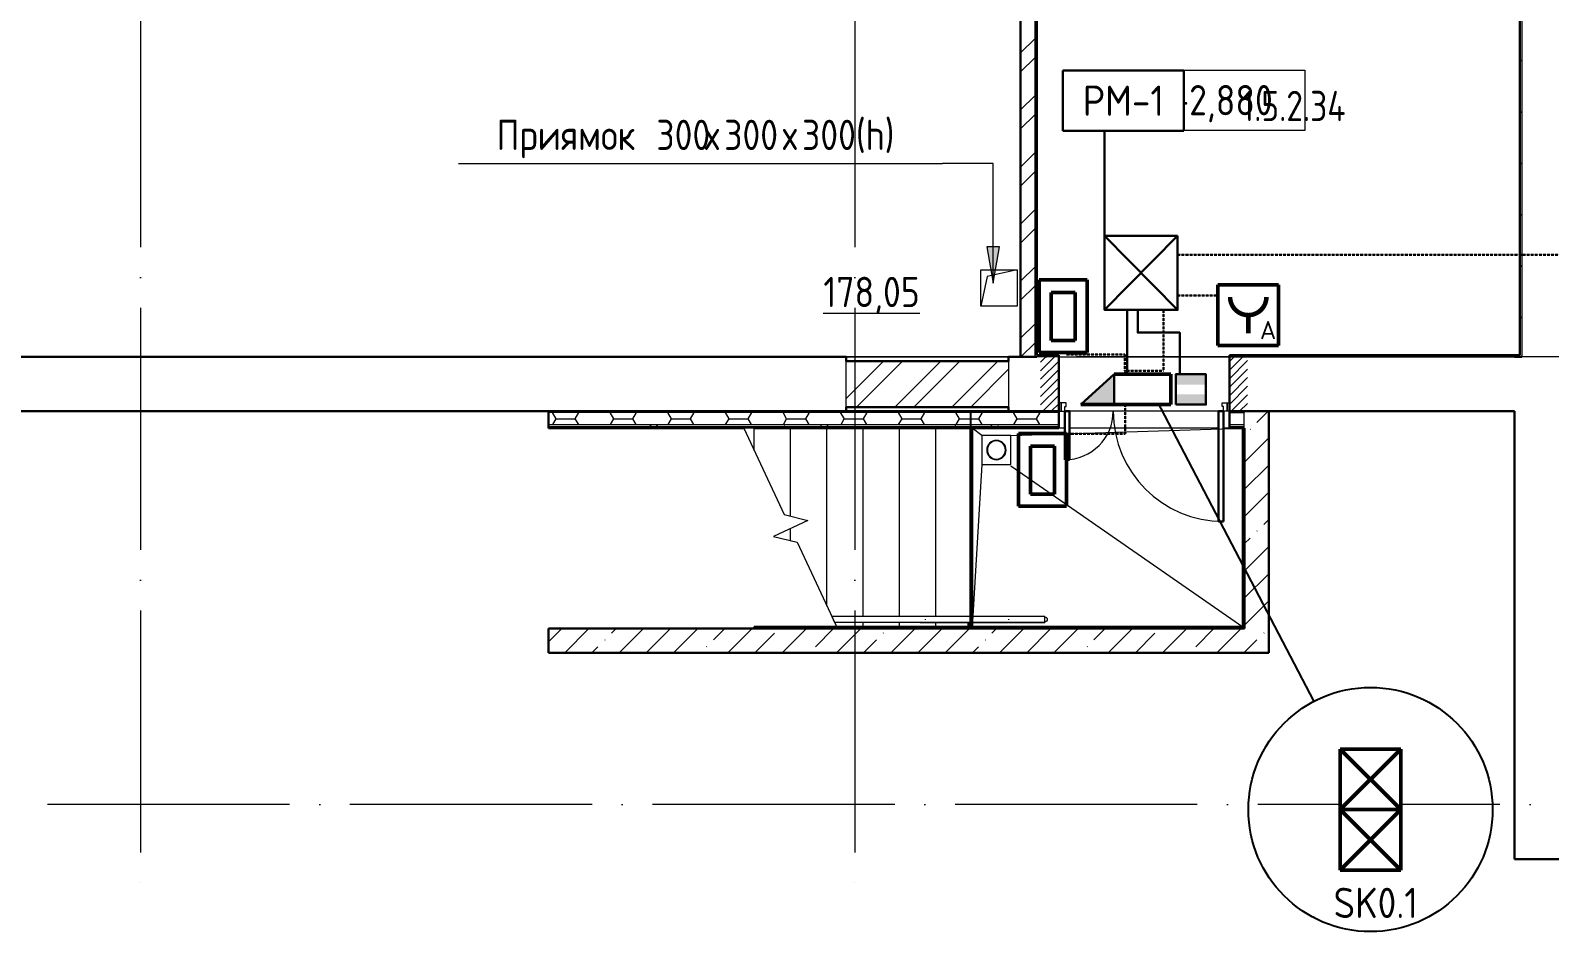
# Model space of a CAD drawing. Header units: millimetres. Extents: x -325553 to 627452, y -28539 to 738858.
# Drawn here: x -219287 to -206736, y 180071 to 187518 of the extents above; entities that cross this region are included whole.
import ezdxf
from ezdxf.enums import TextEntityAlignment as Align

# ---------------------------------------------------------------- set-up
doc = ezdxf.new("R2010")
doc.units = ezdxf.units.MM
doc.set_wipeout_variables(frame=1)
for name, pattern in [('ADSK_Линия сетки', [25, 20, -2.5, 0, -2.5]), ('ADSK_Сверху', [450, 300, -150]), ('ADSK_Штриховая_ш2 п1_5', [4.5, 3, -1.5]), ('штриховаяX2', [1.5, 1, -0.5])]:
    doc.linetypes.add(name, pattern=pattern)
for name, color, linetype, lineweight in [('RC-Извещатели_охранные', 5, 'Continuous', 30), ('RC-Линии_связи-Адресные', 5, 'Continuous', 30), ('RC-Прочее_оборудование', 5, 'Continuous', 30), ('Аннотация', 7, 'Continuous', 18), ('Двери', 252, 'Continuous', 9), ('Лестницы', 252, 'Continuous', 9), ('Линии', 7, 'Continuous', 9), ('Марки помещений', 252, 'Continuous', 20), ('Маркировка Не АУ', 7, 'Continuous', 25), ('НО СКУД', 7, 'Continuous', 50), ('Ограждение', 252, 'Continuous', 9), ('Оси', 252, 'Continuous', 9), ('Отметки', 7, 'Continuous', 9), ('Перекрытие', 252, 'Continuous', 18), ('Сантехника', 252, 'Continuous', 9), ('СКУД', 1, 'Continuous', 30), ('Стены наружные', 7, 'Continuous', 18), ('Стены штриховка', 7, 'Continuous', 9)]:
    doc.layers.add(name, color=color, linetype=linetype, lineweight=lineweight)
doc.styles.add('GOST Common_2', font='', dxfattribs={"width": 0.9, "height": 250})
doc.styles.add('ISOCPEUR', font='isocpeur.ttf', dxfattribs={"width": 0.9, "height": 350})
doc.styles.add('RubezhCAD', font='', dxfattribs={"oblique": 10})
doc.styles.get("Standard").update_dxf_attribs({"font": ''})
doc.styles.get('GOST Common_2').set_extended_font_data('GOST type B')
doc.styles.get('RubezhCAD').set_extended_font_data('GOST type A')
doc.styles.get('Standard').set_extended_font_data('GOST type B')

# ---------------------------------------------------------------- blocks, each defined once
blk = doc.blocks.new('подвал')
at = {"layer": 'Аннотация', "lineweight": 20, "true_color": 0x636466}
blk.add_hatch(color=251, dxfattribs=at).paths.add_polyline_path([(-212074, 15172), (-212021, 15472), (-212126, 15472)])
at = {"layer": 'Двери', "lineweight": 18, "true_color": 0x636466}
h = blk.add_hatch(dxfattribs=at)
h.set_pattern_fill('FP_1', color=251, angle=180, style=0, pattern_type=2)
h.set_pattern_definition([(225, (-210826.95, 14336.906), (35.3553, -35.3553), [])])
h.paths.add_polyline_path([(-209972, 14112), (-209972, 14562), (-210122, 14562), (-210122, 14112)])
h.paths.add_polyline_path([(-211682, 14112), (-211532, 14112), (-211532, 14562), (-211682, 14562)])
at = {"color": 251, "lineweight": 18, "true_color": 0x636466}
for p, q in [((-212123, 15227), (-212177, 14982)), ((-211877, 15282), (-212123, 15227))]:
    blk.add_line(p, q, dxfattribs=at)
at = {"layer": 'Аннотация', "color": 251, "lineweight": 20, "true_color": 0x636466}
for p, q in [((-210800, 16431), (-210800, 16931)), ((-210800, 16931), (-209500, 16931)), ((-209500, 16931), (-209500, 16431)), ((-209500, 16431), (-210800, 16431)), ((-216492, 16160), (-212492, 16160)), ((-212074, 16160), (-212492, 16160)), ((-212074, 15172), (-212074, 16160)), ((-212021, 15472), (-212126, 15472)), ((-212126, 15472), (-212074, 15172)), ((-212074, 15172), (-212021, 15472))]:
    blk.add_line(p, q, dxfattribs=at)
at = {"layer": 'Двери', "color": 251, "linetype": 'ADSK_Штриховая_ш2 п1_5', "true_color": 0x636466}
for p, q in [((-211532, 14562), (-211682, 14562)), ((-211532, 14112), (-211532, 14562)), ((-209972, 14562), (-210122, 14562)), ((-210122, 14562), (-210122, 14112)), ((-211682, 14112), (-211532, 14112)), ((-210122, 14112), (-209972, 14112))]:
    blk.add_line(p, q, dxfattribs=at)
at = {"layer": 'Двери', "color": 251, "true_color": 0x636466}
for p, q in [((-211512, 14182), (-211532, 14182)), ((-211532, 14182), (-211532, 14112)), ((-211532, 14112), (-211512, 14112)), ((-211512, 14182), (-211512, 14112)), ((-211472, 14182), (-211512, 14182)), ((-211512, 14112), (-211512, 14182)), ((-211512, 14112), (-211482, 14112)), ((-211482, 14112), (-211482, 14152)), ((-211482, 14152), (-211472, 14152)), ((-211472, 14152), (-211472, 14182)), ((-210182, 14182), (-210142, 14182)), ((-210182, 14152), (-210182, 14182)), ((-210172, 14152), (-210182, 14152)), ((-210172, 14112), (-210172, 14152)), ((-210142, 14112), (-210172, 14112)), ((-210142, 14182), (-210142, 14112)), ((-210142, 14112), (-210142, 14182)), ((-210142, 14182), (-210122, 14182)), ((-210122, 14112), (-210142, 14112)), ((-210122, 14182), (-210122, 14112))]:
    blk.add_line(p, q, dxfattribs=at)
at = {"layer": 'Двери', "color": 251, "lineweight": 30, "true_color": 0x636466}
for p, q in [((-211442, 14112), (-211482, 14112)), ((-211482, 14112), (-211482, 13712)), ((-211442, 13712), (-211442, 14112)), ((-210212, 13202), (-210212, 14112)), ((-210212, 14112), (-210172, 14112)), ((-210172, 14112), (-210172, 13202)), ((-211482, 13712), (-211442, 13712)), ((-210172, 13202), (-210212, 13202))]:
    blk.add_line(p, q, dxfattribs=at)
at = {"layer": 'Двери', "color": 251, "true_color": 0x636466}
for centre, radius, start, end in [((-211482, 14112), 400, 270, 0), ((-210172, 14112), 910, 180, 270)]:
    blk.add_arc(centre, radius, start, end, dxfattribs=at)
at = {"layer": 'Лестницы', "color": 251, "true_color": 0x636466}
for p, q in [((-214047, 13972), (-214133, 13972)), ((-214133, 13972), (-213800, 13258)), ((-214047, 13788), (-214047, 13972)), ((-214047, 13788), (-214047, 13972)), ((-213747, 13245), (-213747, 13972)), ((-213747, 13245), (-213747, 13972)), ((-213447, 12501), (-213447, 13972)), ((-213447, 12501), (-213447, 13972)), ((-213147, 12417), (-213147, 13972)), ((-213147, 12417), (-213147, 13972)), ((-212847, 12417), (-212847, 13972)), ((-212847, 12417), (-212847, 13972)), ((-212547, 12417), (-212547, 13972)), ((-212547, 12417), (-212547, 13972)), ((-213605, 13210), (-213889, 13078)), ((-213800, 13258), (-213605, 13210)), ((-213889, 13078), (-213694, 13031)), ((-213747, 13044), (-213747, 13144)), ((-213747, 13044), (-213747, 13144)), ((-213694, 13031), (-213361, 12317)), ((-213147, 12332), (-213147, 12367)), ((-213147, 12332), (-213147, 12367)), ((-212847, 12332), (-212847, 12367)), ((-212847, 12332), (-212847, 12367)), ((-212547, 12332), (-212547, 12367)), ((-212547, 12332), (-212547, 12367))]:
    blk.add_line(p, q, dxfattribs=at)
at = {"layer": 'Линии', "color": 251, "linetype": 'ADSK_Сверху', "ltscale": 100, "true_color": 0x636466}
for p, q in [((-212167, 13912), (-212247, 13972)), ((-211927, 13912), (-210012, 13972)), ((-212167, 13672), (-212247, 12332)), ((-211927, 13661), (-210012, 12332))]:
    blk.add_line(p, q, dxfattribs=at)
at = {"layer": 'Ограждение', "color": 251, "true_color": 0x636466}
for p, q in [((-213408, 12417), (-213384, 12367)), ((-212260, 12417), (-213408, 12417)), ((-212260, 12367), (-213384, 12367)), ((-212260, 12417), (-212678, 12417)), ((-212678, 12367), (-212260, 12367)), ((-212632, 12389), (-212632, 12395)), ((-212284, 12367), (-212284, 12332)), ((-212269, 12332), (-212269, 12367)), ((-211954, 12417), (-212247, 12417)), ((-211947, 12417), (-212247, 12417)), ((-212247, 12367), (-211954, 12367)), ((-211947, 12367), (-212247, 12367)), ((-211647, 12417), (-211947, 12417)), ((-211647, 12417), (-211947, 12417)), ((-211947, 12367), (-211647, 12367)), ((-211647, 12367), (-211947, 12367)), ((-211647, 12367), (-211647, 12417)), ((-211647, 12390), (-211647, 12394))]:
    blk.add_line(p, q, dxfattribs=at)
at = {"layer": 'Ограждение', "color": 251, "true_color": 0x636466, "flags": 128}
for points in [[(-211647, 12412), (-211646, 12412), (-211645, 12412), (-211645, 12412), (-211644, 12412), (-211643, 12412), (-211642, 12411), (-211641, 12411), (-211641, 12411), (-211640, 12411), (-211639, 12410), (-211638, 12410), (-211638, 12410), (-211637, 12409), (-211636, 12409), (-211636, 12408), (-211635, 12408), (-211634, 12407), (-211634, 12407), (-211633, 12406), (-211633, 12406), (-211632, 12405), (-211632, 12405), (-211631, 12404), (-211631, 12403), (-211630, 12403), (-211630, 12402), (-211629, 12401), (-211629, 12401), (-211629, 12400), (-211628, 12399), (-211628, 12398), (-211628, 12398), (-211628, 12397), (-211627, 12396), (-211627, 12395), (-211627, 12395), (-211627, 12394), (-211627, 12393), (-211627, 12392), (-211627, 12392)], [(-211627, 12392), (-211627, 12391), (-211627, 12390), (-211627, 12390), (-211627, 12389), (-211627, 12388), (-211628, 12387), (-211628, 12386), (-211628, 12386), (-211628, 12385), (-211629, 12384), (-211629, 12383), (-211629, 12383), (-211630, 12382), (-211630, 12381), (-211630, 12381), (-211631, 12380), (-211631, 12379), (-211632, 12379), (-211632, 12378), (-211633, 12378), (-211634, 12377), (-211634, 12376), (-211635, 12376), (-211635, 12376), (-211636, 12375), (-211637, 12375), (-211638, 12374), (-211638, 12374), (-211639, 12374), (-211640, 12373), (-211640, 12373), (-211641, 12373), (-211642, 12373), (-211643, 12372), (-211644, 12372), (-211644, 12372), (-211645, 12372), (-211646, 12372), (-211647, 12372), (-211647, 12372)]]:
    blk.add_lwpolyline(points, dxfattribs=at)
at = {"layer": 'Ограждение', "color": 251, "true_color": 0x636466}
blk.add_open_spline([(-211947, 12394), (-211947, 12393), (-211947, 12392), (-211947, 12391), (-211947, 12390)], degree=3, dxfattribs=at)
at = {"layer": 'Оси', "color": 251, "linetype": 'ADSK_Линия сетки', "ltscale": 100, "true_color": 0x636466}
for p, q in [((-219117, 29968), (-219117, 10062)), ((-213217, 29968), (-213217, 10062)), ((-174384, 14562), (-244528, 14562)), ((-200387, 10862), (-244528, 10862))]:
    blk.add_line(p, q, dxfattribs=at)
at = {"layer": 'Перекрытие', "color": 251, "true_color": 0x636466}
for p, q in [((-212177, 15282), (-211877, 15282)), ((-212177, 14982), (-212177, 15282)), ((-211877, 15282), (-211877, 14982)), ((-211877, 14982), (-212177, 14982)), ((-213287, 14562), (-211947, 14562)), ((-211532, 14562), (-210122, 14562)), ((-212167, 13912), (-212167, 13672)), ((-211927, 13912), (-212167, 13912)), ((-211927, 13672), (-211927, 13912)), ((-212167, 13672), (-211927, 13672))]:
    blk.add_line(p, q, dxfattribs=at)
at = {"layer": 'Сантехника', "color": 251, "true_color": 0x636466}
for p, q in [((-211927, 13912), (-212167, 13912)), ((-212167, 13912), (-212167, 13672)), ((-211927, 13672), (-211927, 13912)), ((-212167, 13672), (-211927, 13672))]:
    blk.add_line(p, q, dxfattribs=at)
for radius, start, end in [(80, 90, 270), (75, 90, 270), (75, 154.9712, 160.0288), (75, 109.9712, 115.0288), (80, 270, 90), (75, 270, 90), (75, 64.9712, 70.0288), (75, 19.9712, 25.0288), (75, 200.0315, 205.0288), (75, 244.9712, 250.0288), (75, 289.9712, 295.0288), (75, 334.9712, 340.0288)]:
    blk.add_arc((-212047, 13792), radius, start, end, dxfattribs=at)
at = {"layer": 'Стены наружные', "color": 251, "lineweight": 30, "true_color": 0x636466}
for p, q in [((-207722, 19052), (-207722, 14577)), ((-211847, 18914), (-211847, 14562)), ((-211712, 14577), (-211712, 18914)), ((-213287, 14562), (-231067, 14562)), ((-213287, 14527), (-213287, 14562)), ((-211947, 14562), (-211947, 14527)), ((-211947, 14562), (-211712, 14562)), ((-211532, 14577), (-211712, 14577)), ((-211532, 13972), (-211532, 14577)), ((-210122, 14577), (-210122, 13972)), ((-207722, 14577), (-210122, 14577)), ((-207707, 14562), (-207767, 14562)), ((-211947, 14527), (-213287, 14527)), ((-211532, 14112), (-231517, 14112)), ((-215747, 14112), (-215747, 13972)), ((-213287, 14112), (-213287, 14147)), ((-213287, 14147), (-211947, 14147)), ((-211947, 14147), (-211947, 14112)), ((-207767, 14112), (-210122, 14112)), ((-209797, 12117), (-209797, 14112)), ((-207767, 14112), (-207767, 10412)), ((-215747, 13972), (-214133, 13972)), ((-214047, 13972), (-212260, 13972)), ((-212260, 13972), (-212260, 12317)), ((-212247, 13972), (-211532, 13972)), ((-212247, 12317), (-212247, 13972)), ((-210122, 13972), (-210012, 13972)), ((-210012, 13972), (-210012, 12332)), ((-209997, 13972), (-209997, 12317)), ((-215747, 12317), (-215747, 12117)), ((-215747, 12317), (-209997, 12317)), ((-210012, 12332), (-214047, 12332)), ((-214047, 12332), (-214047, 12317)), ((-215747, 12117), (-209797, 12117)), ((-207767, 10412), (-205872, 10412))]:
    blk.add_line(p, q, dxfattribs=at)
at = {"layer": 'Стены наружные', "color": 251, "true_color": 0x636466}
for p, q in [((-207707, 19052), (-207707, 14562)), ((-211532, 14562), (-211712, 14562)), ((-210122, 14562), (-207767, 14562)), ((-213287, 14147), (-213287, 14527)), ((-211947, 14527), (-211947, 14147)), ((-210172, 14112), (-211482, 14112)), ((-211482, 13972), (-211532, 13972)), ((-210212, 13972), (-211442, 13972)), ((-210122, 13972), (-210172, 13972))]:
    blk.add_line(p, q, dxfattribs=at)
at = {"layer": 'Стены наружные', "color": 251, "linetype": 'Continuous', "lineweight": 9, "true_color": 0x636466}
for p, q in [((-211727, 17237), (-211712, 17252)), ((-211847, 17073), (-211727, 17193)), ((-211847, 16916), (-211727, 17036)), ((-207722, 17000), (-207707, 17015)), ((-211727, 16813), (-211712, 16828)), ((-211847, 16602), (-211727, 16722)), ((-207722, 16575), (-207707, 16590)), ((-211847, 16445), (-211727, 16565)), ((-211727, 16389), (-211712, 16404)), ((-211847, 16130), (-211727, 16250)), ((-211847, 15973), (-211727, 16093)), ((-207722, 16151), (-207707, 16166)), ((-211727, 15964), (-211712, 15979)), ((-211847, 15659), (-211727, 15779)), ((-207722, 15727), (-207707, 15742)), ((-211847, 15502), (-211727, 15622)), ((-211727, 15540), (-211712, 15555)), ((-207722, 15303), (-207707, 15318)), ((-211847, 15187), (-211727, 15307)), ((-211847, 15030), (-211727, 15150)), ((-211727, 15116), (-211712, 15131)), ((-211847, 14716), (-211727, 14836)), ((-207722, 14878), (-207707, 14893)), ((-211727, 14692), (-211712, 14707)), ((-211844, 14562), (-211727, 14679)), ((-209735, 14562), (-209720, 14577)), ((-209311, 14562), (-209296, 14577)), ((-208887, 14562), (-208872, 14577)), ((-208463, 14562), (-208448, 14577)), ((-208038, 14562), (-208023, 14577)), ((-213287, 14219), (-212979, 14527)), ((-213202, 14147), (-212822, 14527)), ((-212887, 14147), (-212507, 14527)), ((-212730, 14147), (-212350, 14527)), ((-212416, 14147), (-212036, 14527)), ((-212259, 14147), (-211947, 14459)), ((-215685, 14050), (-215715, 14102)), ((-215526, 14050), (-215496, 14102)), ((-215208, 14050), (-215239, 14102)), ((-215050, 14050), (-215020, 14102)), ((-214732, 14050), (-214762, 14102)), ((-214574, 14050), (-214543, 14102)), ((-214256, 14050), (-214286, 14102)), ((-214097, 14050), (-214067, 14102)), ((-213780, 14050), (-213810, 14102)), ((-213621, 14050), (-213591, 14102)), ((-213303, 14050), (-213334, 14102)), ((-213145, 14050), (-213115, 14102)), ((-212827, 14050), (-212857, 14102)), ((-212669, 14050), (-212638, 14102)), ((-212351, 14050), (-212381, 14102)), ((-212192, 14050), (-212162, 14102)), ((-211875, 14050), (-211905, 14102)), ((-211716, 14050), (-211686, 14102)), ((-209895, 14019), (-209802, 14112)), ((-215734, 13972), (-215719, 13987)), ((-215712, 14002), (-215685, 14050)), ((-215685, 14050), (-215526, 14050)), ((-215685, 14050), (-215685, 14050)), ((-215685, 14050), (-215685, 14050)), ((-215498, 14002), (-215526, 14050)), ((-215420, 13972), (-215405, 13987)), ((-215263, 13972), (-215248, 13987)), ((-215236, 14002), (-215209, 14050)), ((-215209, 14050), (-215209, 14050)), ((-215209, 14050), (-215209, 14050)), ((-215208, 14050), (-215050, 14050)), ((-215022, 14002), (-215050, 14050)), ((-214948, 13972), (-214933, 13987)), ((-214900, 14002), (-214909, 13987)), ((-214845, 13987), (-214854, 14002)), ((-214791, 13972), (-214776, 13987)), ((-214760, 14002), (-214732, 14050)), ((-214732, 14050), (-214573, 14050)), ((-214732, 14050), (-214732, 14050)), ((-214732, 14050), (-214732, 14050)), ((-214546, 14002), (-214573, 14050)), ((-214548, 14002), (-214549, 14001)), ((-214477, 13972), (-214462, 13987)), ((-214320, 13972), (-214305, 13987)), ((-214284, 14002), (-214256, 14050)), ((-214256, 14050), (-214097, 14050)), ((-214256, 14050), (-214256, 14050)), ((-214256, 14050), (-214256, 14050)), ((-214070, 14002), (-214097, 14050)), ((-214005, 13972), (-213990, 13987)), ((-213848, 13972), (-213833, 13987)), ((-213807, 14002), (-213780, 14050)), ((-213793, 13994), (-213798, 14002)), ((-213780, 14050), (-213621, 14050)), ((-213780, 14050), (-213780, 14050)), ((-213780, 14050), (-213780, 14050)), ((-213727, 14002), (-213730, 13998)), ((-213593, 14002), (-213621, 14050)), ((-213534, 13972), (-213519, 13987)), ((-213492, 14002), (-213501, 13987)), ((-213437, 13987), (-213445, 13999)), ((-213377, 13972), (-213362, 13987)), ((-213331, 14002), (-213304, 14050)), ((-213304, 14050), (-213304, 14050)), ((-213304, 14050), (-213304, 14050)), ((-213303, 14050), (-213145, 14050)), ((-213117, 14002), (-213145, 14050)), ((-213062, 13972), (-213047, 13987)), ((-212974, 13997), (-212977, 14002)), ((-212905, 13972), (-212890, 13987)), ((-212855, 14002), (-212827, 14050)), ((-212827, 14050), (-212668, 14050)), ((-212827, 14050), (-212827, 14050)), ((-212827, 14050), (-212827, 14050)), ((-212641, 14002), (-212668, 14050)), ((-212591, 13972), (-212576, 13987)), ((-212434, 13972), (-212419, 13987)), ((-212382, 13987), (-212390, 14002)), ((-212379, 14002), (-212351, 14050)), ((-212351, 14050), (-212260, 14050)), ((-212351, 14050), (-212351, 14050)), ((-212351, 14050), (-212351, 14050)), ((-212257, 13974), (-212260, 13979)), ((-212257, 14050), (-212192, 14050)), ((-212165, 14002), (-212192, 14050)), ((-212119, 13972), (-212104, 13987)), ((-212085, 14002), (-212091, 13990)), ((-212030, 13987), (-212033, 13993)), ((-211962, 13972), (-211947, 13987)), ((-211902, 14002), (-211875, 14050)), ((-211875, 14050), (-211716, 14050)), ((-211875, 14050), (-211875, 14050)), ((-211875, 14050), (-211875, 14050)), ((-211688, 14002), (-211716, 14050)), ((-211648, 13972), (-211633, 13987)), ((-210076, 13972), (-210061, 13987)), ((-210002, 13934), (-209997, 13934)), ((-209951, 13963), (-209948, 13965)), ((-212257, 13834), (-212247, 13844)), ((-209997, 13692), (-209797, 13892)), ((-212257, 13677), (-212247, 13687)), ((-210012, 13722), (-210002, 13732)), ((-210012, 13565), (-210002, 13575)), ((-209997, 13468), (-209797, 13668)), ((-210002, 13527), (-209997, 13527)), ((-209997, 13243), (-209797, 13443)), ((-212257, 13363), (-212247, 13373)), ((-212257, 13206), (-212247, 13216)), ((-210012, 13251), (-210002, 13261)), ((-210002, 13222), (-209997, 13222)), ((-209838, 13177), (-209797, 13219)), ((-210012, 13094), (-210002, 13104)), ((-209997, 13019), (-209951, 13065)), ((-209895, 13121), (-209892, 13123)), ((-210000, 12939), (-210002, 12936)), ((-209997, 12794), (-209797, 12994)), ((-212257, 12892), (-212247, 12902)), ((-210002, 12816), (-209997, 12816)), ((-212257, 12734), (-212247, 12744)), ((-210012, 12779), (-210002, 12789)), ((-209997, 12570), (-209797, 12770)), ((-210012, 12622), (-210002, 12632)), ((-212257, 12420), (-212247, 12430)), ((-209997, 12345), (-209797, 12545)), ((-215747, 12208), (-215638, 12317)), ((-215613, 12117), (-215413, 12317)), ((-215227, 12279), (-215189, 12317)), ((-215164, 12117), (-214964, 12317)), ((-214940, 12117), (-214740, 12317)), ((-214715, 12117), (-214515, 12317)), ((-214385, 12223), (-214291, 12317)), ((-214266, 12117), (-214066, 12317)), ((-213817, 12117), (-213617, 12317)), ((-213769, 12322), (-213759, 12332)), ((-213641, 12322), (-213644, 12317)), ((-213612, 12322), (-213602, 12332)), ((-213543, 12167), (-213393, 12317)), ((-213407, 12322), (-213409, 12317)), ((-213368, 12117), (-213168, 12317)), ((-213298, 12322), (-213288, 12332)), ((-213141, 12322), (-213131, 12332)), ((-212919, 12117), (-212719, 12317)), ((-212827, 12322), (-212817, 12332)), ((-212695, 12117), (-212495, 12317)), ((-212669, 12322), (-212659, 12332)), ((-212473, 12317), (-212476, 12322)), ((-212470, 12117), (-212270, 12317)), ((-212355, 12322), (-212345, 12332)), ((-212198, 12322), (-212188, 12332)), ((-212084, 12279), (-212046, 12317)), ((-212021, 12117), (-211821, 12317)), ((-211999, 12322), (-212002, 12317)), ((-211884, 12322), (-211874, 12332)), ((-211797, 12117), (-211597, 12317)), ((-211726, 12322), (-211716, 12332)), ((-211572, 12117), (-211372, 12317)), ((-211417, 12317), (-211420, 12322)), ((-211412, 12322), (-211402, 12332)), ((-211255, 12322), (-211245, 12332)), ((-211242, 12223), (-211148, 12317)), ((-211123, 12117), (-210923, 12317)), ((-211065, 12317), (-211068, 12321)), ((-210941, 12322), (-210931, 12332)), ((-210826, 12322), (-210826, 12321)), ((-210784, 12322), (-210774, 12332)), ((-210674, 12117), (-210474, 12317)), ((-210598, 12319), (-210599, 12322)), ((-210591, 12322), (-210594, 12317)), ((-210469, 12322), (-210459, 12332)), ((-210400, 12167), (-210250, 12317)), ((-210312, 12322), (-210302, 12332)), ((-210225, 12117), (-210025, 12317)), ((-210010, 12317), (-210013, 12322)), ((-210002, 12410), (-209997, 12410)), ((-215283, 12223), (-215280, 12225)), ((-214042, 12117), (-213880, 12279)), ((-213144, 12117), (-213038, 12223)), ((-212982, 12279), (-212979, 12282)), ((-212140, 12223), (-212137, 12225)), ((-210899, 12117), (-210737, 12279)), ((-209997, 12121), (-209895, 12223)), ((-209838, 12279), (-209836, 12282)), ((-215389, 12117), (-215339, 12167)), ((-214441, 12167), (-214439, 12169)), ((-212246, 12117), (-212196, 12167)), ((-211298, 12167), (-211295, 12169)), ((-210001, 12117), (-209997, 12121))]:
    blk.add_line(p, q, dxfattribs=at)
at = {"layer": 'Стены штриховка', "color": 251, "true_color": 0x636466}
for p, q in [((-211727, 14562), (-211727, 18914)), ((-211532, 14102), (-215747, 14102)), ((-212260, 13972), (-212260, 14102)), ((-212257, 12317), (-212257, 14102)), ((-210122, 14102), (-209997, 14102)), ((-210002, 14102), (-210002, 12322)), ((-209997, 14102), (-209997, 14112)), ((-215747, 14002), (-212260, 14002)), ((-215747, 13987), (-212260, 13987)), ((-212257, 14002), (-211532, 14002)), ((-212257, 13987), (-211532, 13987)), ((-212247, 13972), (-212257, 13972)), ((-210122, 14002), (-210002, 14002)), ((-210122, 13987), (-210002, 13987)), ((-210002, 13972), (-210012, 13972)), ((-210002, 12322), (-214047, 12322))]:
    blk.add_line(p, q, dxfattribs=at)
at = {"layer": 'Аннотация', "color": 251, "true_color": 0x636466, "style": 'GOST Common_2', "width": 0.9}
for s, p in [('Приямок', (-216177, 16271)), (' 300', (-214993, 16271)), ('х', (-214456, 16271)), ('300', (-214296, 16271)), ('х', (-213813, 16271)), ('300(h)', (-213653, 16271))]:
    blk.add_text(s, height=250, dxfattribs=at).set_placement(p)
at = {"layer": 'Марки помещений', "color": 251, "true_color": 0x636466, "style": 'GOST Common_2', "width": 0.9}
blk.add_text('%%U178,05', height=250, dxfattribs=at).set_placement((-213477, 14973))
at = {"layer": 'Отметки', "color": 251, "true_color": 0x636466, "style": 'GOST Common_2', "width": 0.9}
blk.add_text('-2,880', height=250, dxfattribs=at).set_placement((-210601, 16558))
blk = doc.blocks.new('сс')
at = {"color": 1}
blk.add_wipeout([(449226, 14732), (448226, 14732), (448226, 15232), (449226, 15232)], dxfattribs=at).dxf.layer = 'НО СКУД'
at = {"layer": 'НО СКУД', "color": 1}
for p, q in [((448226, 15232), (449226, 15232)), ((448226, 14732), (448226, 15232)), ((448726, 15232), (448226, 14732)), ((448726, 14732), (448226, 15232)), ((448726, 15232), (448726, 14732)), ((449226, 15232), (448726, 14732)), ((449226, 14732), (448726, 15232)), ((449226, 15232), (449226, 14732)), ((449226, 14732), (448226, 14732))]:
    blk.add_line(p, q, dxfattribs=at)
at = {"layer": 'НО СКУД', "color": 1, "ltscale": 30}
blk.add_line((449226, 15232), (449226, 14732), dxfattribs=at)
blk = doc.blocks.new('*U1265')
blk.add_wipeout([(-510, -125), (-234, 125), (234, 125), (234, -125)]).dxf.layer = 'СКУД'
at = {"layer": 'СКУД'}
h = blk.add_hatch(color=256, dxfattribs=at)
h.dxf.hatch_style = 1
h.set_gradient(color1=(255, 0, 0), color2=(255, 0, 0), tint=1)
h.paths.add_polyline_path([(-510, -125), (-234, -125), (-234, 125)])
at = {"layer": 'СКУД', "lineweight": 50}
for p, q in [((234, 125), (-234, 125)), ((-510, -125), (234, -125))]:
    blk.add_line(p, q, dxfattribs=at)
at = {"layer": 'СКУД'}
blk.add_line((234, -125), (234, 125), dxfattribs=at)
for points in [[(-510, -125), (-234, 125)], [(-234, 125), (-234, -125)]]:
    blk.add_lwpolyline(points, dxfattribs=at)
at = {"layer": 'СКУД', "lineweight": 50}
blk.add_lwpolyline([(234, -125), (234, 125)], dxfattribs=at)
blk = doc.blocks.new('RC-UGO-IOM-01')
at = {"layer": 'RC-Извещатели_охранные'}
blk.add_point((0, 0), dxfattribs=at)
blk.add_wipeout([(2.5, -2.5), (2.5, 2.5), (-2.5, 2.5), (-2.5, -2.5)]).dxf.layer = 'RC-Извещатели_охранные'
blk.add_wipeout([(-2.5, -2.5), (-2.5, 2.5), (2.5, 2.5), (2.5, -2.5)]).dxf.layer = 'RC-Извещатели_охранные'
h = blk.add_hatch(color=256, dxfattribs=at)
h.dxf.hatch_style = 1
h.paths.add_polyline_path([(2.5, 0.8), (2.5, 2.51), (-2.5, 2.5), (-2.5, 0.8)])
h = blk.add_hatch(color=256, dxfattribs=at)
h.dxf.hatch_style = 1
h.paths.add_polyline_path([(2.5, -2.5), (2.5, -0.79), (-2.5, -0.8), (-2.5, -2.5)])
blk.add_lwpolyline([(-2.5, -2.5), (2.5, -2.5), (2.5, 2.5), (-2.5, 2.5)], close=True, dxfattribs=at)
blk.add_attdef('PSTN', text='', height=2.5, dxfattribs=at).set_placement((0.98, 2.6), align=Align.BOTTOM_LEFT)
blk = doc.blocks.new('считыватель')
at = {"layer": 'СКУД', "linetype": 'ByBlock', "lineweight": 50, "ltscale": 100}
for p, q in [((-165, -250), (-165, 250)), ((165, 250), (-165, 250)), ((165, 250), (165, -250)), ((-83, 163), (83, 163)), ((-83, -167), (-83, 163)), ((83, 163), (83, -167)), ((83, -167), (-83, -167)), ((165, -250), (-165, -250))]:
    blk.add_line(p, q, dxfattribs=at)
blk = doc.blocks.new('УДП 513-10 исп. 01 АР')
at = {"color": 6, "lineweight": 50}
blk.add_wipeout([(-250, 250), (250, 250), (250, -250), (-250, -250)], dxfattribs=at).dxf.layer = 'СКУД'
at = {"layer": 'СКУД', "color": 6, "lineweight": 50, "ltscale": 30}
for p, q in [((-250, -250), (-250, 250)), ((-250, 250), (250, 250)), ((250, 250), (250, -250)), ((250, -250), (-250, -250))]:
    blk.add_line(p, q, dxfattribs=at)
at = {"layer": 'СКУД', "color": 6, "linetype": 'Continuous', "lineweight": 50, "ltscale": 30, "const_width": 37.5}
blk.add_lwpolyline([(-150, 150, 1), (150, 150, 1)], format="xyb", dxfattribs=at)
blk.add_lwpolyline([(0, 0), (0, -150)], dxfattribs=at)
at = {"layer": 'СКУД', "color": 6, "lineweight": 50, "style": 'ISOCPEUR'}
blk.add_text('А', height=150, dxfattribs=at).set_placement((96, -199))
blk = doc.blocks.new('РМ1')
at = {"layer": 'RC-Прочее_оборудование'}
blk.add_point((0, 0), dxfattribs=at)
blk.add_attdef('PSTN', text='', height=2.5, dxfattribs=at).set_placement((5.72, 2.54), align=Align.BOTTOM_CENTER)
blk.add_wipeout([(5, 2.5), (5, -2.5), (-5, -2.5), (-5, 2.5)]).dxf.layer = 'RC-Прочее_оборудование'
blk.add_wipeout([(-5, -2.5), (-5, 2.5), (5, 2.5), (5, -2.5)]).dxf.layer = 'RC-Прочее_оборудование'
for p, q in [((-5, 2.5), (5, 2.5)), ((-5, -2.5), (-5, 2.5)), ((-5, 2.5), (-5, 2.5)), ((5, 2.5), (5, -2.5)), ((5, -2.5), (-5, -2.5))]:
    blk.add_line(p, q, dxfattribs=at)
at = {"layer": 'RC-Прочее_оборудование', "ltscale": 100, "style": 'ISOCPEUR', "width": 0.9}
blk.add_text('РМ-1', height=2.5, dxfattribs=at).set_placement((0, 0), align=Align.MIDDLE)

msp = doc.modelspace()

# ---------------------------------------------------------------- linework, layer by layer
at = {"color": 1, "lineweight": 30}
msp.add_lwpolyline([(-210412.6, 185818.5), (-210412.6, 186686.3)], dxfattribs=at)
at = {"color": 7, "lineweight": 30}
msp.add_lwpolyline([(-209809.8, 185818.5), (-209809.8, 185207.9), (-210412.6, 185207.9), (-210412.6, 185818.5)], close=True, dxfattribs=at)
for points in [[(-209809.8, 185818.5), (-210412.6, 185207.9)], [(-210412.6, 185818.5), (-209809.8, 185207.9)]]:
    msp.add_lwpolyline(points, dxfattribs=at)
at = {"color": 6, "lineweight": 30}
for points in [[(-210227.5, 185207.9), (-210227.5, 184675.6)], [(-210138.8, 185207.9), (-210138.8, 185207.9), (-210138.8, 185020.1), (-210138.8, 185020.1)], [(-210138.8, 185020.1), (-210138.8, 185020.1), (-209791.9, 185020.1), (-209791.9, 185020.1)], [(-209791.9, 185020.1), (-209791.9, 185020.1), (-209791.9, 184675.6), (-209791.9, 184675.6)]]:
    msp.add_lwpolyline(points, dxfattribs=at)
at = {"color": 7}
msp.add_lwpolyline([(-210013.6, 184518.5), (-208683.4, 181973.4)], dxfattribs=at)
at = {"layer": 'RC-Линии_связи-Адресные', "color": 92, "linetype": 'штриховаяX2', "ltscale": 2}
msp.add_line((-209475.9, 185327.2), (-209809.8, 185327.2), dxfattribs=at)
at = {"layer": 'RC-Линии_связи-Адресные', "color": 3, "linetype": 'штриховаяX2', "ltscale": 2}
for points in [[(-206443, 185663.9), (-206443, 185663.9), (-209809.8, 185663.9)], [(-209925.2, 184703.1), (-209925.2, 185207.9)]]:
    msp.add_lwpolyline(points, dxfattribs=at)
at = {"layer": 'RC-Линии_связи-Адресные', "color": 4, "linetype": 'штриховаяX2', "ltscale": 2}
for points in [[(-210728.1, 184839.6), (-210244.3, 184839.5), (-210244.5, 184703.1), (-209925.2, 184703.1)], [(-210860.3, 184184.3), (-210244.1, 184184.3), (-210244.1, 184703.1)]]:
    msp.add_lwpolyline(points, dxfattribs=at)

# ---------------------------------------------------------------- block references
at = {"layer": 'RC-Линии_связи-Адресные', "color": 92, "linetype": 'штриховаяX2', "ltscale": 2}
msp.add_blockref('подвал', (740.6, 170258), dxfattribs=at)
at = {"layer": 'СКУД', "xscale": 1.2, "yscale": 1.2, "zscale": 1.2}
for p in [(-210754.9, 185155.1), (-210926.5, 183886.4)]:
    msp.add_blockref('считыватель', p, dxfattribs=at)

# ---------------------------------------------------------------- next in the draw order: block references
ref = msp.add_blockref('РМ1', (-210257.7, 186936.4), dxfattribs=dict(xscale=100, yscale=100, zscale=100))
ref.add_attrib('PSTN', '1.5.2.34', dxfattribs={"layer": 'RC-Прочее_оборудование', "color": 0, "height": 250, "style": 'RubezhCAD'}).set_placement((-208849.7, 187017.8), align=Align.TOP_CENTER)
at = {"layer": 'RC-Извещатели_охранные', "color": 1, "ltscale": 0.01, "xscale": 50, "yscale": 50, "zscale": 50}
msp.add_blockref('RC-UGO-IOM-01', (-209700.2, 184550.6), dxfattribs=at)
at = {"layer": 'RC-Линии_связи-Адресные', "rotation": 270}
msp.add_blockref('сс', (-223198.4, 629805.4), dxfattribs=at)
at = {"layer": 'СКУД'}
msp.add_blockref('УДП 513-10 исп. 01 АР', (-209225.9, 185164.7), dxfattribs=at)

# ---------------------------------------------------------------- next in the draw order: texts
at = {"layer": 'Маркировка Не АУ', "insert": (-208172.4, 180308.1), "char_height": 250, "width": 1035.25, "attachment_point": 5, "style": 'ISOCPEUR', "bg_fill": 3, "box_fill_scale": 1, "bg_fill_color": 256, "bg_fill_transparency": 0}
msp.add_mtext('SK0.1', dxfattribs=at)

# ---------------------------------------------------------------- next in the draw order: linework, layer by layer
at = {"color": 7}
msp.add_circle((-208216.1, 181079.3), 1008.8, dxfattribs=at)

# ---------------------------------------------------------------- next in the draw order: block references
at = {"layer": 'СКУД'}
msp.add_blockref('*U1265', (-210099, 184550.6), dxfattribs=at)

doc.saveas('drawing.dxf')
